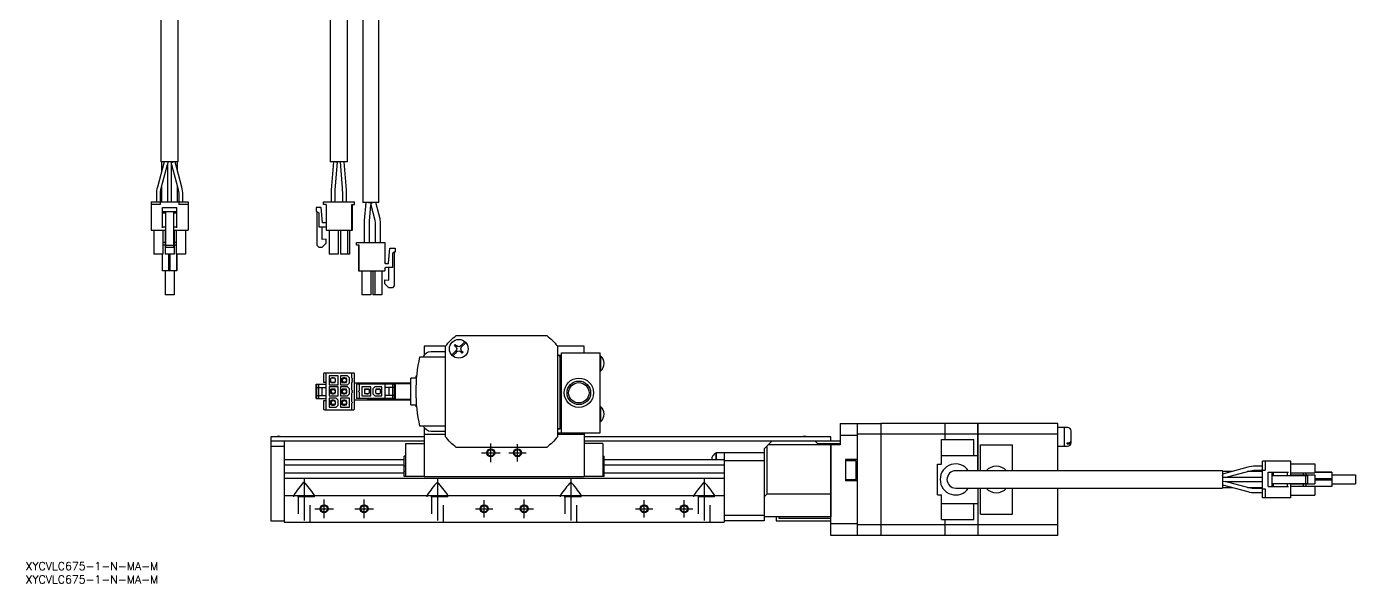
# Model space of a CAD drawing. Extents: x 0 to 1016, y -8 to 595.
# Drawn here: x 0.4 to 498.5, y -8 to 200.9 of the extents above; entities that cross this region are included whole.
import ezdxf

# ---------------------------------------------------------------- set-up
doc = ezdxf.new("R2010")
doc.units = 0
doc.header["$LTSCALE"] = 0.5
doc.linetypes.add('CENTER', pattern=[50.8, 31.75, -6.35, 6.35, -6.35])
doc.linetypes.add('DASHED', pattern=[19.05, 12.7, -6.35])
for name, color, linetype in [('MSM_CENTER', 1, 'CENTER'), ('MSM_CONTINUOUS', 7, 'CONTINUOUS'), ('MSM_DASHED', 4, 'DASHED'), ('MSM_NARROW', 5, 'CONTINUOUS'), ('MSM_PART_NUMBER', 7, 'CONTINUOUS')]:
    doc.layers.add(name, color=color, linetype=linetype)
doc.styles.get("Standard").update_dxf_attribs({"font": 'txt.shx', "height": 3, "bigfont": 'bigfont.shx'})

msp = doc.modelspace()

# ---------------------------------------------------------------- linework, layer by layer
at = {"layer": 'MSM_CENTER'}
for p, q in [((170.91, 41), (177.91, 41)), ((174.41, 37.5), (174.41, 44.5)), ((181.18, 41), (187.64, 41)), ((184.41, 37.77), (184.41, 44.23)), ((104.41, 31.5), (104.41, 13)), ((154.41, 31.5), (154.41, 13)), ((204.41, 31.5), (204.41, 13)), ((254.41, 31.5), (254.41, 13)), ((108.41, 20), (115.41, 20)), ((111.91, 16.5), (111.91, 23.5)), ((123.41, 20), (130.41, 20)), ((126.91, 16.5), (126.91, 23.5)), ((168.68, 20), (175.14, 20)), ((171.91, 16.77), (171.91, 23.23)), ((183.41, 20), (190.41, 20)), ((186.91, 16.5), (186.91, 23.5)), ((228.68, 20), (235.14, 20)), ((231.91, 16.77), (231.91, 23.23)), ((243.68, 20), (250.14, 20)), ((246.91, 16.77), (246.91, 23.23))]:
    msp.add_line(p, q, dxfattribs=at)
at = {"layer": 'MSM_CONTINUOUS'}
for p, q in [((50.75, 250.14), (50.75, 150.14)), ((57.25, 150.14), (57.25, 250.14)), ((114.16, 237.14), (114.16, 150.14)), ((120.66, 150.14), (120.66, 237.14)), ((126.41, 229.89), (126.41, 134.89)), ((132.41, 134.89), (132.41, 229.89)), ((51.97, 150.14), (49.43, 140.65)), ((57.25, 150.14), (50.75, 150.14)), ((51, 150.14), (51, 146.51)), ((53.25, 150.14), (53.25, 150.05)), ((53.36, 150.01), (53.25, 149.11)), ((54.75, 135.14), (54.75, 150.14)), ((55.04, 150.14), (54.75, 150.05)), ((58.57, 140.66), (56.03, 150.14)), ((57, 146.51), (57, 150.14)), ((120.66, 150.14), (114.16, 150.14)), ((115.41, 150.14), (114.62, 139.57)), ((116.11, 139.46), (116.91, 150.08)), ((116.16, 150.14), (116.91, 150.08)), ((116.91, 150.08), (116.88, 150.14)), ((117.91, 150.08), (118.68, 140.4)), ((120.25, 139.6), (119.41, 150.14)), ((50.88, 140.26), (53.25, 149.11)), ((53.25, 149.11), (53.25, 135.14)), ((54.75, 149.11), (57.12, 140.27)), ((50.82, 140.04), (50.88, 140.27)), ((51, 140.72), (51, 135.14)), ((57, 135.14), (57, 140.72)), ((118.68, 140.4), (118.79, 137.77)), ((47.1, 135.14), (60.9, 135.14)), ((47.1, 135.14), (47.1, 124.44)), ((49.05, 137.77), (49.05, 135.14)), ((50.5, 135.14), (50.5, 134.14)), ((50.55, 135.14), (50.55, 137.77)), ((57.45, 137.77), (57.45, 135.14)), ((57.5, 135.14), (57.5, 134.14)), ((58.95, 135.14), (58.95, 137.77)), ((60.9, 135.14), (60.9, 124.44)), ((111.71, 135.14), (123.31, 135.14)), ((111.71, 134.14), (111.71, 135.14)), ((114.59, 138.77), (114.59, 135.14)), ((116.09, 135.14), (116.09, 138.77)), ((118.79, 137.77), (118.79, 135.14)), ((120.29, 135.14), (120.29, 138.74)), ((123.31, 134.14), (123.31, 135.14)), ((132.41, 134.89), (126.41, 134.89)), ((127.56, 134.89), (126.9, 128.08)), ((128.56, 134.89), (129.56, 134.8)), ((129.42, 134.67), (130.26, 134.89)), ((129.42, 134.67), (129.47, 133.94)), ((129.55, 134.71), (129.56, 134.8)), ((132.89, 128.76), (131.29, 134.89)), ((50.5, 134.14), (47.1, 134.14)), ((51.3, 132.94), (56.7, 132.94)), ((51.3, 125.39), (51.3, 132.94)), ((51.3, 131.44), (56.7, 131.44)), ((51.3, 130.94), (52.5, 130.94)), ((52.5, 131.44), (52.5, 118.14)), ((55.5, 131.44), (55.5, 118.14)), ((55.5, 130.94), (56.7, 130.94)), ((56.7, 125.39), (56.7, 132.94)), ((60.9, 134.14), (57.5, 134.14)), ((110.82, 132.94), (108.91, 132.94)), ((108.91, 132.94), (108.91, 131.44)), ((108.91, 131.44), (109.21, 131.44)), ((109.21, 131.44), (109.21, 118.84)), ((109.21, 131.44), (109.91, 130.94)), ((109.91, 130.94), (109.91, 125.69)), ((111.31, 127.37), (110.82, 132.94)), ((112.71, 134.14), (111.71, 134.14)), ((112.71, 134.14), (112.71, 124.44)), ((122.31, 134.14), (123.31, 134.14)), ((122.31, 124.44), (122.31, 134.14)), ((122.56, 124.44), (122.56, 134.14)), ((128.89, 127.89), (129.47, 133.94)), ((129.47, 133.94), (130.96, 128.26)), ((51.3, 125.69), (52.5, 125.69)), ((55.5, 125.69), (56.7, 125.69)), ((109.91, 125.69), (112.41, 125.69)), ((111.21, 121.01), (111.21, 125.69)), ((112.41, 127.19), (111.51, 127.19)), ((126.9, 128.08), (126.89, 127.79)), ((126.89, 127.79), (126.89, 119.89)), ((128.89, 127.79), (128.89, 127.89)), ((128.89, 119.89), (128.89, 127.79)), ((130.96, 128.26), (131.09, 127.25)), ((131.09, 127.25), (131.09, 119.89)), ((133.09, 127.25), (132.89, 128.76)), ((133.09, 119.89), (133.09, 127.25)), ((47.1, 124.44), (52.5, 124.44)), ((48.1, 124.44), (48.1, 115.54)), ((51.5, 124.44), (51.5, 115.54)), ((52.3, 119.89), (51.5, 119.89)), ((52.3, 124.44), (52.3, 115.54)), ((55.5, 124.44), (60.9, 124.44)), ((55.7, 124.44), (55.7, 115.54)), ((56.5, 119.89), (55.7, 119.89)), ((56.5, 124.44), (56.5, 115.54)), ((59.9, 124.44), (59.9, 115.54)), ((112.71, 121.14), (111.21, 121.01)), ((111.21, 118.14), (112.71, 119.64)), ((112.71, 124.44), (122.56, 124.44)), ((112.71, 119.64), (112.71, 121.14)), ((113.81, 124.44), (113.81, 115.54)), ((117.21, 124.44), (117.21, 115.54)), ((118.01, 124.44), (118.01, 115.54)), ((120.66, 124.44), (120.66, 115.54)), ((121.41, 124.44), (121.41, 115.54)), ((124.11, 118.89), (124.11, 119.89)), ((124.11, 119.89), (134.71, 119.89)), ((134.71, 119.89), (134.71, 112.24)), ((134.71, 119.89), (134.71, 112.24)), ((51.5, 115.54), (48.1, 115.54)), ((51.3, 109.19), (51.3, 115.54)), ((52.3, 118.89), (51.5, 118.89)), ((55.7, 115.54), (52.3, 115.54)), ((52.5, 118.84), (55.5, 118.84)), ((52.5, 118.14), (55.5, 118.14)), ((53.75, 109.19), (53.75, 115.54)), ((54.25, 109.19), (54.25, 115.54)), ((56.5, 118.89), (55.7, 118.89)), ((59.9, 115.54), (56.5, 115.54)), ((56.7, 115.54), (56.7, 112.24)), ((56.7, 112.12), (56.7, 115.54)), ((56.7, 115.54), (56.7, 110.44)), ((56.7, 109.19), (56.7, 115.54)), ((109.21, 118.84), (109.91, 118.14)), ((109.91, 118.14), (111.21, 118.14)), ((117.21, 115.54), (113.81, 115.54)), ((121.41, 115.54), (118.01, 115.54)), ((125.11, 118.89), (124.11, 118.89)), ((124.86, 118.89), (124.86, 109.19)), ((125.11, 109.19), (125.11, 118.89)), ((136.11, 112.12), (136.6, 117.69)), ((136.6, 117.69), (138.51, 117.69)), ((138.21, 116.19), (137.51, 115.69)), ((138.21, 116.19), (137.51, 115.69)), ((137.51, 115.69), (137.51, 110.44)), ((137.51, 115.69), (137.51, 110.44)), ((138.51, 116.19), (138.21, 116.19)), ((138.21, 116.19), (138.21, 103.59)), ((138.21, 116.19), (138.21, 103.59)), ((138.51, 117.69), (138.51, 116.19)), ((138.51, 117.69), (138.51, 116.19)), ((56.7, 112.24), (56.7, 111.94)), ((56.7, 111.94), (56.7, 112.12)), ((56.7, 110.44), (56.7, 110.14)), ((56.7, 110.14), (56.7, 109.19)), ((134.71, 112.24), (134.71, 112.24)), ((134.71, 110.14), (134.71, 110.15)), ((134.71, 110.14), (134.71, 109.19)), ((134.71, 110.14), (134.71, 109.19)), ((135.01, 111.94), (135.91, 111.94)), ((137.51, 110.44), (135.01, 110.44)), ((136.21, 105.76), (136.21, 110.44)), ((56.7, 109.19), (51.3, 109.19)), ((52.3, 109.19), (52.3, 100.29)), ((55.7, 109.19), (55.7, 100.29)), ((55.7, 109.19), (55.7, 100.29)), ((55.7, 109.19), (55.7, 100.29)), ((56.7, 109.19), (56.7, 109.19)), ((124.86, 109.19), (134.71, 109.19)), ((126.01, 109.19), (126.01, 100.29)), ((129.41, 109.19), (129.41, 100.29)), ((129.41, 109.19), (129.41, 100.29)), ((130.21, 109.19), (130.21, 100.29)), ((130.96, 109.19), (130.96, 100.29)), ((133.61, 109.19), (133.61, 100.29)), ((133.61, 109.19), (133.61, 100.29)), ((134.71, 104.39), (134.71, 105.89)), ((134.71, 105.89), (136.21, 105.76)), ((134.71, 105.89), (136.21, 105.76)), ((55.7, 100.29), (52.3, 100.29)), ((129.41, 100.29), (126.01, 100.29)), ((133.61, 100.29), (130.21, 100.29)), ((136.21, 102.89), (134.71, 104.39)), ((137.51, 102.89), (136.21, 102.89)), ((138.21, 103.59), (137.51, 102.89)), ((138.21, 103.59), (137.51, 102.89)), ((161.44, 85), (195.38, 85)), ((149.41, 81), (149.41, 77.53)), ((157.43, 81), (149.41, 81)), ((157.41, 47.03), (157.41, 80.97)), ((160.75, 81.31), (161.1, 81.66)), ((161.35, 80.71), (160.75, 81.31)), ((161.1, 81.66), (161.7, 81.06)), ((163.12, 81.06), (164.7, 82.65)), ((165.06, 82.29), (163.47, 80.71)), ((209.41, 81), (199.41, 81)), ((199.41, 80.97), (199.41, 47.03)), ((209.41, 78.5), (209.41, 81)), ((147.84, 77), (157.41, 77)), ((151.99, 79), (157.41, 79)), ((159.76, 77.71), (160.69, 78.63)), ((161.04, 78.28), (160.12, 77.35)), ((160.69, 78.63), (161.35, 79.29)), ((161.7, 78.94), (161.04, 78.28)), ((163.72, 78.34), (163.12, 78.94)), ((163.47, 79.29), (164.07, 78.69)), ((164.07, 78.69), (163.72, 78.34)), ((200.41, 77), (199.41, 78)), ((200.91, 77.5), (199.41, 77.5)), ((200.41, 50), (200.41, 77)), ((200.91, 77), (200.41, 77)), ((200.91, 48.5), (200.91, 78.5)), ((200.91, 78.5), (215.41, 78.5)), ((215.41, 48.5), (215.41, 78.5)), ((215.57, 77.35), (215.41, 77.35)), ((215.57, 77.35), (215.57, 71.65)), ((111.71, 70.6), (111.71, 67.5)), ((123.01, 70.9), (112.01, 70.9)), ((112.71, 57.1), (112.71, 70.9)), ((117.21, 69.9), (113.81, 69.9)), ((113.81, 69.9), (113.81, 66.5)), ((117.21, 66.5), (117.21, 69.9)), ((118.01, 69.9), (118.01, 66.5)), ((120.66, 69.9), (118.01, 69.9)), ((121.41, 69.15), (120.66, 69.9)), ((122.31, 69), (122.31, 70.9)), ((123.31, 57.4), (123.31, 70.6)), ((146.41, 69), (146.41, 69.82)), ((146.7, 69.82), (146.41, 69.82)), ((200.91, 74.5), (200.41, 74.5)), ((200.91, 72), (200.41, 72)), ((215.41, 71.65), (215.57, 71.65)), ((108.91, 61.3), (108.91, 66.7)), ((108.91, 66.7), (112.71, 66.7)), ((109.21, 61.3), (109.21, 66.7)), ((109.21, 65.5), (112.71, 65.5)), ((109.91, 61.3), (109.91, 66.7)), ((111.21, 62.5), (111.21, 65.5)), ((111.71, 67.5), (112.71, 67.5)), ((113.81, 66.5), (117.21, 66.5)), ((113.81, 65.7), (113.81, 62.3)), ((117.21, 65.7), (113.81, 65.7)), ((114.96, 69), (114.46, 69)), ((114.46, 67.4), (114.46, 69)), ((115.84, 68.95), (114.46, 68.95)), ((114.46, 67.45), (115.84, 67.45)), ((114.46, 67.4), (114.96, 67.4)), ((114.46, 63.2), (114.46, 64.8)), ((114.96, 64.8), (114.46, 64.8)), ((114.96, 68.95), (114.96, 69.1)), ((115.46, 69.1), (114.96, 69.1)), ((114.96, 67.45), (114.96, 67.3)), ((114.96, 67.3), (115.46, 67.3)), ((114.96, 64.75), (114.96, 64.9)), ((115.46, 64.9), (114.96, 64.9)), ((115.46, 68.95), (115.46, 69.1)), ((116.11, 69), (115.46, 69)), ((115.46, 67.3), (115.46, 67.45)), ((115.46, 67.4), (116.11, 67.4)), ((115.46, 64.75), (115.46, 64.9)), ((116.11, 64.8), (115.46, 64.8)), ((116.21, 68.57), (115.84, 68.95)), ((115.84, 67.45), (116.21, 67.82)), ((116.11, 68.67), (116.11, 69)), ((116.11, 67.4), (116.11, 67.72)), ((116.11, 64.47), (116.11, 64.8)), ((116.21, 67.82), (116.21, 68.57)), ((117.21, 62.3), (117.21, 65.7)), ((118.01, 66.5), (120.66, 66.5)), ((118.01, 65.7), (118.01, 62.3)), ((120.66, 65.7), (118.01, 65.7)), ((118.66, 67.4), (118.66, 69)), ((119.16, 69), (118.66, 69)), ((120.04, 68.95), (118.66, 68.95)), ((118.82, 68.41), (118.66, 67.89)), ((118.66, 67.45), (120.04, 67.45)), ((118.66, 67.4), (119.16, 67.4)), ((119.16, 64.8), (118.66, 64.8)), ((118.66, 63.2), (118.66, 64.8)), ((119.66, 69.1), (119.16, 69.1)), ((119.16, 68.95), (119.16, 69.1)), ((119.16, 67.45), (119.16, 67.3)), ((119.16, 67.3), (119.66, 67.3)), ((119.66, 64.9), (119.16, 64.9)), ((119.16, 64.75), (119.16, 64.9)), ((119.66, 68.95), (119.66, 69.1)), ((120.31, 69), (119.66, 69)), ((119.66, 67.3), (119.66, 67.45)), ((119.66, 67.4), (120.31, 67.4)), ((119.66, 64.75), (119.66, 64.9)), ((120.31, 64.8), (119.66, 64.8)), ((120.41, 68.57), (120.04, 68.95)), ((120.04, 67.45), (120.31, 67.72)), ((120.12, 67.54), (120.25, 67.99)), ((120.31, 68.67), (120.31, 69)), ((120.31, 67.72), (120.41, 67.82)), ((120.31, 67.4), (120.31, 67.72)), ((120.31, 64.47), (120.31, 64.8)), ((120.41, 67.82), (120.41, 68.57)), ((120.66, 66.5), (121.41, 67.25)), ((121.41, 64.95), (120.66, 65.7)), ((121.41, 67.25), (121.41, 69.15)), ((121.41, 63.05), (121.41, 64.95)), ((122.31, 68.45), (122.31, 68.5)), ((122.31, 67.9), (122.31, 67.95)), ((122.31, 64.52), (122.31, 67.4)), ((123.31, 67.25), (144.41, 67.25)), ((124.11, 66.7), (124.11, 61.3)), ((138.51, 66.7), (124.11, 66.7)), ((125.11, 66.7), (125.11, 64.25)), ((126.01, 65.7), (126.01, 62.3)), ((129.41, 65.7), (126.01, 65.7)), ((127.76, 64.8), (127.11, 64.8)), ((127.11, 64.8), (127.11, 64.47)), ((128.26, 64.9), (127.76, 64.9)), ((127.76, 64.9), (127.76, 64.75)), ((128.26, 64.9), (128.26, 64.75)), ((128.76, 64.8), (128.26, 64.8)), ((128.76, 64.8), (128.76, 63.2)), ((129.41, 67), (144.41, 67)), ((129.41, 62.3), (129.41, 65.7)), ((130.96, 65.7), (130.21, 64.95)), ((130.21, 64.95), (130.21, 63.05)), ((133.61, 65.7), (130.96, 65.7)), ((131.96, 64.8), (131.31, 64.8)), ((131.31, 64.8), (131.31, 64.47)), ((132.46, 64.9), (131.96, 64.9)), ((131.96, 64.9), (131.96, 64.75)), ((132.41, 67), (132.41, 67.25)), ((132.46, 64.9), (132.46, 64.75)), ((132.96, 64.8), (132.46, 64.8)), ((132.96, 64.8), (132.96, 63.2)), ((133.61, 62.3), (133.61, 65.7)), ((134.41, 66.7), (134.41, 67)), ((134.71, 66.7), (134.71, 61.3)), ((138.21, 65.5), (134.71, 65.5)), ((136.21, 65.5), (136.21, 62.5)), ((137.51, 66.7), (137.51, 61.3)), ((138.21, 66.7), (138.21, 61.3)), ((138.51, 66.7), (138.51, 61.3)), ((144.41, 59), (144.41, 69)), ((146.62, 69), (144.41, 69)), ((108.91, 61.3), (112.71, 61.3)), ((109.21, 62.5), (112.71, 62.5)), ((111.71, 60.5), (111.71, 57.4)), ((112.71, 60.5), (111.71, 60.5)), ((113.81, 62.3), (117.21, 62.3)), ((116.46, 61.5), (113.81, 61.5)), ((113.81, 61.5), (113.81, 58.1)), ((115.84, 64.75), (114.46, 64.75)), ((114.46, 63.25), (115.84, 63.25)), ((114.46, 63.2), (114.96, 63.2)), ((114.96, 60.6), (114.46, 60.6)), ((114.46, 59), (114.46, 60.6)), ((115.84, 60.55), (114.46, 60.55)), ((114.61, 60), (114.77, 60.55)), ((114.96, 63.25), (114.96, 63.1)), ((114.96, 63.1), (115.46, 63.1)), ((115.46, 60.7), (114.96, 60.7)), ((114.96, 60.55), (114.96, 60.7)), ((115.46, 63.1), (115.46, 63.25)), ((115.46, 63.2), (116.11, 63.2)), ((115.46, 60.55), (115.46, 60.7)), ((116.11, 60.6), (115.46, 60.6)), ((116.21, 64.37), (115.84, 64.75)), ((115.84, 63.25), (116.21, 63.62)), ((116.11, 60.27), (115.84, 60.55)), ((116.21, 60.14), (116.06, 59.6)), ((116.11, 63.2), (116.11, 63.52)), ((116.11, 60.27), (116.11, 60.6)), ((116.21, 60.17), (116.11, 60.27)), ((116.21, 63.62), (116.21, 64.37)), ((116.21, 59.42), (116.21, 60.17)), ((117.21, 60.75), (116.46, 61.5)), ((117.21, 58.85), (117.21, 60.75)), ((118.01, 62.3), (120.66, 62.3)), ((118.01, 61.5), (118.01, 58.1)), ((121.41, 61.5), (118.01, 61.5)), ((120.04, 64.75), (118.66, 64.75)), ((118.66, 64.75), (118.74, 64.75)), ((118.66, 63.25), (120.04, 63.25)), ((118.66, 63.25), (118.74, 63.25)), ((118.66, 63.2), (119.16, 63.2)), ((119.16, 60.6), (118.66, 60.6)), ((118.66, 59), (118.66, 60.6)), ((120.04, 60.55), (118.66, 60.55)), ((118.82, 59.59), (118.66, 60.11)), ((119.16, 63.25), (119.16, 63.1)), ((119.16, 63.1), (119.66, 63.1)), ((119.66, 60.7), (119.16, 60.7)), ((119.16, 60.55), (119.16, 60.7)), ((119.66, 63.1), (119.66, 63.25)), ((119.66, 63.2), (120.31, 63.2)), ((119.66, 60.55), (119.66, 60.7)), ((120.31, 60.6), (119.66, 60.6)), ((120.41, 64.37), (120.04, 64.75)), ((120.04, 63.25), (120.41, 63.62)), ((120.41, 60.17), (120.04, 60.55)), ((120.12, 60.46), (120.25, 60.01)), ((120.31, 63.2), (120.31, 63.52)), ((120.31, 60.27), (120.31, 60.6)), ((120.41, 63.62), (120.41, 64.37)), ((120.41, 59.42), (120.41, 60.17)), ((120.66, 62.3), (121.41, 63.05)), ((121.41, 58.1), (121.41, 61.5)), ((122.31, 63.97), (122.31, 64.02)), ((122.31, 60.05), (122.31, 63.47)), ((144.41, 60.75), (123.31, 60.75)), ((138.51, 61.3), (124.11, 61.3)), ((125.11, 63.75), (125.11, 61.3)), ((126.01, 62.3), (129.41, 62.3)), ((127.39, 64.75), (127.01, 64.37)), ((127.01, 64.37), (127.01, 63.62)), ((127.01, 63.62), (127.39, 63.25)), ((127.11, 63.52), (127.11, 63.2)), ((127.11, 63.2), (127.76, 63.2)), ((128.76, 64.75), (127.39, 64.75)), ((127.39, 63.25), (128.76, 63.25)), ((127.76, 63.25), (127.76, 63.1)), ((127.76, 63.1), (128.26, 63.1)), ((128.26, 63.1), (128.26, 63.25)), ((128.26, 63.2), (128.76, 63.2)), ((144.41, 61), (129.41, 61)), ((130.21, 63.05), (130.96, 62.3)), ((130.96, 62.3), (133.61, 62.3)), ((131.59, 64.75), (131.21, 64.37)), ((131.21, 64.37), (131.21, 63.62)), ((131.21, 63.62), (131.59, 63.25)), ((131.31, 63.52), (131.31, 63.2)), ((131.31, 63.2), (131.96, 63.2)), ((132.96, 64.75), (131.59, 64.75)), ((131.59, 63.25), (132.96, 63.25)), ((131.96, 63.25), (131.96, 63.1)), ((131.96, 63.1), (132.46, 63.1)), ((132.41, 60.75), (132.41, 61)), ((132.46, 63.1), (132.46, 63.25)), ((132.46, 63.2), (132.96, 63.2)), ((134.41, 61), (134.41, 61.3)), ((138.21, 62.5), (134.71, 62.5)), ((112.01, 57.1), (123.01, 57.1)), ((113.81, 58.1), (116.46, 58.1)), ((114.46, 59.05), (115.84, 59.05)), ((114.46, 59), (114.96, 59)), ((114.96, 59.05), (114.96, 58.9)), ((114.96, 58.9), (115.46, 58.9)), ((115.46, 58.9), (115.46, 59.05)), ((115.46, 59), (116.11, 59)), ((115.84, 59.05), (116.21, 59.42)), ((116.11, 59), (116.11, 59.32)), ((116.46, 58.1), (117.21, 58.85)), ((118.01, 58.1), (121.41, 58.1)), ((118.66, 59.05), (120.04, 59.05)), ((118.66, 59), (119.16, 59)), ((119.16, 59.05), (119.16, 58.9)), ((119.16, 58.9), (119.66, 58.9)), ((119.66, 58.9), (119.66, 59.05)), ((119.66, 59), (120.31, 59)), ((120.04, 59.05), (120.31, 59.32)), ((120.31, 59.32), (120.41, 59.42)), ((120.31, 59), (120.31, 59.32)), ((122.31, 57.1), (122.31, 59.55)), ((144.41, 59), (146.62, 59)), ((146.41, 58.18), (146.41, 59)), ((146.41, 58.18), (146.7, 58.18)), ((200.91, 58), (200.41, 58)), ((200.91, 55.5), (200.41, 55.5)), ((215.57, 58.35), (215.41, 58.35)), ((215.57, 58.35), (215.57, 52.65)), ((157.41, 51), (147.84, 51)), ((149.41, 50.47), (149.41, 32)), ((199.41, 50.1), (200.41, 50.1)), ((199.41, 50), (200.41, 50)), ((200.91, 53), (200.41, 53)), ((215.41, 52.65), (215.57, 52.65)), ((305.41, 52), (305.41, 44)), ((305.41, 52), (320.61, 52)), ((311.91, 10), (311.91, 52)), ((320.61, 52), (320.61, 10)), ((320.66, 51.95), (320.61, 51.95)), ((320.66, 52), (320.66, 10)), ((344.61, 52), (320.66, 52)), ((344.61, 52), (344.61, 46)), ((344.66, 51.95), (344.61, 51.95)), ((344.66, 52), (344.66, 46)), ((356.91, 52), (344.66, 52)), ((356.91, 34.25), (356.91, 52)), ((356.96, 51.95), (356.91, 51.95)), ((356.96, 52), (356.96, 34.25)), ((386.91, 52), (356.96, 52)), ((386.91, 34.25), (386.91, 52)), ((389.41, 50.5), (386.91, 50.5)), ((389.41, 43.5), (389.41, 50.5)), ((389.46, 50.45), (389.41, 50.45)), ((389.46, 43.5), (389.46, 50.5)), ((390.61, 50.5), (389.46, 50.5)), ((91.91, 47), (91.91, 45.6)), ((149.41, 47), (91.91, 47)), ((91.91, 45.6), (92.01, 45.5)), ((91.91, 45.5), (149.41, 45.5)), ((91.91, 45.5), (91.91, 15.5)), ((96.91, 45.5), (96.91, 15)), ((149.41, 48), (157.41, 48)), ((157.41, 49), (151.99, 49)), ((199.41, 48.5), (215.41, 48.5)), ((199.41, 48), (209.41, 48)), ((209.41, 48.5), (209.41, 32)), ((301.91, 47), (209.41, 47)), ((209.41, 45.5), (305.41, 45.5)), ((276.91, 42.5), (279.91, 45.5)), ((295.91, 45.5), (296.91, 44.5)), ((301.81, 45.5), (301.91, 45.6)), ((301.91, 45.6), (301.91, 47)), ((311.91, 47.5), (305.41, 47.5)), ((320.61, 47.97), (311.91, 47.97)), ((320.66, 47.71), (320.61, 47.71)), ((344.61, 47.97), (320.66, 47.97)), ((343.41, 36.78), (343.41, 46)), ((343.41, 46), (355.41, 46)), ((344.66, 47.71), (344.61, 47.71)), ((356.91, 47.97), (344.66, 47.97)), ((355.41, 40), (355.41, 46)), ((356.96, 47.71), (356.91, 47.71)), ((386.91, 47.97), (356.96, 47.97)), ((391.91, 44.8), (391.91, 49.2)), ((91.91, 43.5), (96.91, 43.5)), ((142.41, 44.5), (149.41, 44.5)), ((142.41, 44.5), (142.41, 32.1)), ((195.38, 43), (161.44, 43)), ((216.41, 44.5), (209.41, 44.5)), ((216.41, 44.5), (216.41, 32.1)), ((258.71, 40.86), (258.71, 38.5)), ((258.91, 40.86), (258.71, 40.86)), ((276.91, 41), (258.91, 41)), ((258.91, 41), (258.91, 38.5)), ((261.91, 41), (261.91, 15)), ((276.91, 42.5), (276.91, 15.5)), ((277.91, 43.5), (277.91, 25.5)), ((301.81, 44), (278.41, 44)), ((296.91, 44.5), (305.41, 44.5)), ((301.82, 44.01), (301.81, 44)), ((301.81, 44), (301.81, 25.5)), ((301.82, 44.01), (301.82, 44.5)), ((301.82, 44.01), (301.91, 43.97)), ((301.91, 10), (301.91, 44.5)), ((305.41, 44), (301.91, 44)), ((343.41, 40), (356.91, 40)), ((357.91, 34.25), (357.91, 44)), ((357.91, 44), (369.91, 44)), ((369.91, 34.25), (369.91, 44)), ((386.91, 43.5), (389.41, 43.5)), ((389.41, 43.55), (389.46, 43.55)), ((389.46, 43.5), (390.61, 43.5)), ((390.41, 44.71), (390.61, 44.71)), ((390.41, 44.35), (390.41, 44.71)), ((390.41, 44.35), (390.61, 44.35)), ((96.91, 38.5), (141.91, 38.5)), ((96.91, 36.54), (141.91, 36.54)), ((142.41, 39.7), (141.91, 39.7)), ((141.91, 32.1), (141.91, 39.7)), ((142.41, 36.02), (141.91, 36.02)), ((216.41, 39.7), (216.91, 39.7)), ((216.41, 36.02), (216.91, 36.02)), ((216.91, 32.1), (216.91, 39.7)), ((216.91, 38.5), (261.91, 38.5)), ((216.91, 36.54), (261.91, 36.54)), ((257.26, 39.21), (257.26, 38.5)), ((276.91, 38), (261.91, 38)), ((311.91, 38.5), (307.41, 38.5)), ((307.41, 38.5), (307.41, 30.5)), ((311.41, 38), (307.41, 38)), ((311.41, 31), (311.41, 38)), ((341.91, 25.22), (341.91, 36.78)), ((341.91, 36.78), (343.41, 36.78)), ((458.14, 35.57), (448.66, 33.03)), ((463.66, 35.95), (461.03, 35.95)), ((474.36, 37.9), (463.66, 37.9)), ((463.66, 24.1), (463.66, 37.9)), ((464.66, 37.9), (464.66, 34.5)), ((474.36, 32.5), (474.36, 37.9)), ((474.36, 36.9), (483.26, 36.9)), ((483.26, 36.9), (483.26, 33.5)), ((96.91, 33.46), (141.91, 33.46)), ((96.91, 31.5), (261.91, 31.5)), ((142.41, 33.98), (141.91, 33.98)), ((149.41, 32.1), (141.91, 32.1)), ((209.41, 32), (149.41, 32)), ((216.91, 32.1), (209.41, 32.1)), ((216.41, 33.98), (216.91, 33.98)), ((216.91, 33.46), (261.91, 33.46)), ((307.41, 31), (311.41, 31)), ((311.91, 30.5), (307.41, 30.5)), ((448.66, 34.25), (348.66, 34.25)), ((448.66, 34.25), (448.66, 27.75)), ((452.29, 34), (448.66, 34)), ((448.66, 32.04), (448.75, 31.75)), ((463.66, 31.75), (448.66, 31.75)), ((448.66, 30.25), (448.75, 30.25)), ((448.79, 30.36), (449.69, 30.25)), ((449.69, 31.75), (458.53, 34.12)), ((449.69, 30.25), (463.66, 30.25)), ((458.54, 27.88), (449.69, 30.25)), ((463.66, 34), (458.08, 34)), ((461.03, 34.45), (463.66, 34.45)), ((463.66, 34.5), (464.66, 34.5)), ((465.86, 28.3), (465.86, 33.7)), ((465.86, 33.7), (473.41, 33.7)), ((467.36, 28.3), (467.36, 33.7)), ((467.36, 32.5), (480.66, 32.5)), ((467.86, 32.5), (467.86, 33.7)), ((473.11, 32.5), (473.11, 33.7)), ((474.36, 33.5), (483.26, 33.5)), ((474.36, 32.7), (483.26, 32.7)), ((478.91, 33.5), (478.91, 32.7)), ((479.91, 33.5), (479.91, 32.7)), ((479.96, 29.5), (479.96, 32.5)), ((480.66, 29.5), (480.66, 32.5)), ((483.26, 33.7), (486.56, 33.7)), ((486.68, 33.7), (483.26, 33.7)), ((483.26, 33.7), (488.36, 33.7)), ((489.61, 33.7), (483.26, 33.7)), ((483.26, 32.7), (483.26, 29.3)), ((489.61, 31.25), (483.26, 31.25)), ((489.61, 30.75), (483.26, 30.75)), ((486.56, 33.7), (486.86, 33.7)), ((486.86, 33.7), (486.68, 33.7)), ((488.36, 33.7), (488.66, 33.7)), ((488.66, 33.7), (489.61, 33.7)), ((489.61, 33.7), (489.61, 33.7)), ((489.61, 33.7), (489.61, 28.3)), ((489.61, 32.7), (498.51, 32.7)), ((489.61, 32.7), (498.51, 32.7)), ((489.61, 32.7), (498.51, 32.7)), ((498.51, 32.7), (498.51, 29.3)), ((96.91, 25), (261.91, 25)), ((100.67, 25), (100.51, 25.13)), ((108.15, 25), (108.31, 25.13)), ((150.67, 25), (150.51, 25.13)), ((158.15, 25), (158.31, 25.13)), ((200.67, 25), (200.51, 25.13)), ((208.15, 25), (208.31, 25.13)), ((250.67, 25), (250.51, 25.13)), ((258.15, 25), (258.31, 25.13)), ((276.91, 24.5), (277.91, 25.5)), ((301.81, 25.5), (277.91, 25.5)), ((301.81, 25.5), (301.82, 25.49)), ((301.82, 25.49), (301.91, 25.53)), ((301.82, 25.49), (301.82, 17.01)), ((341.91, 25.22), (343.41, 25.22)), ((343.41, 16), (343.41, 25.22)), ((348.66, 27.75), (448.66, 27.75)), ((356.91, 27.75), (356.91, 10)), ((356.96, 27.75), (356.96, 10)), ((357.91, 18), (357.91, 27.75)), ((369.91, 18), (369.91, 27.75)), ((386.91, 10), (386.91, 27.75)), ((448.66, 28.97), (458.15, 26.43)), ((448.66, 28), (452.29, 28)), ((458.08, 28), (463.66, 28)), ((458.76, 27.82), (458.53, 27.88)), ((463.66, 27.55), (461.03, 27.55)), ((461.03, 26.05), (463.66, 26.05)), ((463.66, 27.5), (464.66, 27.5)), ((464.66, 27.5), (464.66, 24.1)), ((465.86, 28.3), (473.41, 28.3)), ((467.36, 29.5), (480.66, 29.5)), ((467.86, 28.3), (467.86, 29.5)), ((473.11, 28.3), (473.11, 29.5)), ((474.36, 24.1), (474.36, 29.5)), ((474.36, 29.3), (483.26, 29.3)), ((474.36, 28.5), (483.26, 28.5)), ((474.36, 25.1), (483.26, 25.1)), ((478.91, 29.3), (478.91, 28.5)), ((479.91, 29.3), (479.91, 28.5)), ((483.26, 28.5), (483.26, 25.1)), ((489.61, 28.3), (483.26, 28.3)), ((489.61, 29.3), (498.51, 29.3)), ((343.41, 22), (356.91, 22)), ((355.41, 16), (355.41, 22)), ((474.36, 24.1), (463.66, 24.1)), ((91.91, 15.5), (96.91, 15.5)), ((96.91, 15), (261.91, 15)), ((276.91, 17.5), (261.91, 17.5)), ((276.91, 15.5), (261.91, 15.5)), ((301.81, 17), (276.91, 17)), ((281.41, 17), (281.41, 15.5)), ((281.41, 15.5), (301.91, 15.5)), ((282.41, 17), (282.41, 16.5)), ((282.41, 16.5), (301.91, 16.5)), ((301.82, 17.01), (301.81, 17)), ((301.91, 17.1), (301.82, 17.01)), ((343.41, 16), (355.41, 16)), ((344.61, 16), (344.61, 10)), ((344.66, 16), (344.66, 10)), ((357.91, 18), (369.91, 18)), ((301.91, 14.5), (311.91, 14.5)), ((320.61, 10), (301.91, 10)), ((320.61, 14.03), (311.91, 14.03)), ((320.66, 14.29), (320.61, 14.29)), ((320.66, 10.05), (320.61, 10.05)), ((344.61, 14.03), (320.66, 14.03)), ((344.61, 10), (320.66, 10)), ((344.66, 14.29), (344.61, 14.29)), ((344.66, 10.05), (344.61, 10.05)), ((356.91, 14.03), (344.66, 14.03)), ((356.91, 10), (344.66, 10)), ((356.96, 14.29), (356.91, 14.29)), ((356.96, 10.05), (356.91, 10.05)), ((386.91, 14.03), (356.96, 14.03)), ((386.91, 10), (356.96, 10))]:
    msp.add_line(p, q, dxfattribs=at)
for centre, radius in [((162.41, 80), 3.5), ((119.54, 68.2), 0.75), ((207.41, 63.5), 5.5), ((207.41, 63.5), 4.42), ((207.41, 63.5), 3.82), ((115.34, 64), 0.75), ((115.34, 59.8), 0.75), ((119.54, 64), 0.75), ((119.54, 59.8), 0.75), ((174.41, 41), 1.23), ((184.41, 41), 1.23), ((111.91, 20), 1.23), ((126.91, 20), 1.23), ((171.91, 20), 1.23), ((186.91, 20), 1.23), ((231.91, 20), 1.23), ((246.91, 20), 1.23)]:
    msp.add_circle(centre, radius, dxfattribs=at)
for centre, radius, start, end in [((51.68, 145.52), 4.79, 69.3932, 74.5796), ((53.03, 158.44), 8.64, 281.4468, 286.3187), ((117.99, 150.08), 0.0773, 129.0479, 179.5838), ((60.16, 137.78), 11.11, 165, 180.006), ((47.8, 137.77), 11.15, 359.9911, 15.0006), ((125.34, 138.77), 10.75, 175.7108, 180), ((109.54, 138.74), 10.75, 360, 4.548), ((135.01, 112.24), 0.3, 180, 270), ((135.01, 110.14), 0.3, 90, 180), ((135.91, 112.14), 0.2, 270, 355), ((213.21, 74.5), 3.7, 0, 50.3692), ((112.01, 70.6), 0.3, 90, 180), ((123.01, 70.6), 0.3, 360, 90), ((213.21, 74.5), 3.7, 309.6308, 0), ((129.41, 64), 3, 64.1588, 115.8426), ((129.41, 64), 3, 244.1588, 295.8426), ((112.01, 57.4), 0.3, 180, 270), ((123.01, 57.4), 0.3, 270, 360), ((213.21, 55.5), 3.7, 0, 50.3692), ((213.21, 55.5), 3.7, 309.6308, 0), ((390.61, 49.2), 1.3, 0, 90), ((94.9, 44.2), 3, 90, 111.04), ((94.92, 44.2), 3, 68.96, 90), ((291.9, 44.2), 3, 89.8556, 111.04), ((291.92, 44.2), 3, 68.96, 90.1444), ((390.63, 46.32), 1.61, 269.2584, 304.7863), ((391.02, 45.35), 0.891, 298.7486, 355.0367), ((391.1, 45.67), 0.809, 303.6126, 357.2927), ((260.28, 38.02), 3.25, 118.9402, 158.4426), ((390.61, 44.8), 1.3, 270, 360), ((390.63, 46.02), 1.66, 269.4455, 299.7231), ((348.66, 31), 5.82, 33.9465, 326.0534), ((363.91, 31), 5, 40.5416, 139.4584), ((461.03, 24.8), 11.15, 89.9911, 105.0006), ((126.84, 8.04), 31.38, 135.6092, 147.0188), ((81.98, 8.04), 31.38, 32.9812, 44.3908), ((176.84, 8.04), 31.38, 135.6092, 147.0188), ((131.98, 8.04), 31.38, 32.9812, 44.3908), ((226.84, 8.04), 31.38, 135.6092, 147.0188), ((181.98, 8.04), 31.38, 32.9812, 44.3908), ((276.84, 8.04), 31.38, 135.6092, 147.0188), ((231.98, 8.04), 31.38, 32.9812, 44.3908), ((348.66, 31), 3.25, 90, 270), ((443.74, 30.87), 5.17, 9.8115, 17.9539), ((453.28, 28.68), 4.79, 159.3932, 164.5796), ((363.91, 31), 5, 220.5416, 319.4584), ((461.03, 37.16), 11.11, 255, 270.006)]:
    msp.add_arc(centre, radius, start, end, dxfattribs=at)
at = {"layer": 'MSM_CONTINUOUS', "extrusion": (0, 0, -1)}
for centre, radius, start, end in [((-60.16, 137.78), 9.61, 359.9909, 15.0002), ((-60.21, 137.77), 9.66, 359.995, 13.4337), ((-47.8, 137.77), 9.65, 165.0035, 180.008), ((-125.34, 138.77), 9.25, 0, 4.2892), ((-111.51, 127.39), 0.2, 270, 355), ((-112.41, 127.49), 0.3, 180, 270), ((-112.41, 125.39), 0.3, 90, 180), ((-135.01, 112.24), 0.3, 270, 0), ((-135.01, 112.24), 0.3, 270, 0), ((-135.01, 110.14), 0.3, 0, 90), ((-135.01, 110.14), 0.3, 0, 90), ((-178.41, 64), 27, 38.9424, 51.0576), ((-178.41, 64), 27, 128.9424, 141.0576), ((-160.64, 80), 1, 135, 225), ((-162.41, 81.77), 1, 225, 315), ((-164.18, 80), 1, 315, 45), ((-206.41, 64), 60, 347.4867, 12.5133), ((-151.99, 76), 3, 19.4712, 90), ((-162.41, 78.23), 1, 45, 135), ((-122.31, 68.75), 0.25, 90, 270), ((-122.31, 68.2), 0.25, 90, 270), ((-122.31, 67.65), 0.25, 90, 270), ((-122.31, 64.27), 0.25, 90, 270), ((-122.31, 63.72), 0.25, 90, 270), ((-122.31, 59.8), 0.25, 90, 270), ((-125.11, 64), 0.25, 269.9993, 89.9993), ((-127.89, 64), 1, 131.4089, 151.0443), ((-127.89, 64), 1, 208.9543, 228.5897), ((-132.09, 64), 1, 131.4089, 151.0443), ((-132.09, 64), 1, 208.9543, 228.5897), ((-151.99, 52), 3, 270, 340.5288), ((-178.41, 64), 27, 308.9424, 321.0576), ((-178.41, 64), 27, 218.9424, 231.0576), ((-461.03, 24.8), 9.65, 75.0035, 90.008), ((-461.02, 37.16), 9.61, 269.9909, 285.0002), ((-461.03, 37.21), 9.66, 269.995, 283.4337)]:
    msp.add_arc(centre, radius, start, end, dxfattribs=at)
at = {"layer": 'MSM_DASHED'}
for p, q in [((100.51, 24.5), (100.51, 25.13)), ((108.31, 24.5), (108.31, 25.13)), ((150.51, 24.5), (150.51, 25.13)), ((158.31, 24.5), (158.31, 25.13)), ((200.51, 24.5), (200.51, 25.13)), ((208.31, 24.5), (208.31, 25.13)), ((250.51, 24.5), (250.51, 25.13)), ((258.31, 24.5), (258.31, 25.13)), ((108.31, 24.5), (100.51, 24.5)), ((102.16, 24.5), (102.16, 15)), ((106.66, 15), (106.66, 24.5)), ((158.31, 24.5), (150.51, 24.5)), ((152.16, 24.5), (152.16, 15)), ((156.66, 15), (156.66, 24.5)), ((208.31, 24.5), (200.51, 24.5)), ((202.16, 24.5), (202.16, 15)), ((206.66, 15), (206.66, 24.5)), ((258.31, 24.5), (250.51, 24.5)), ((252.16, 24.5), (252.16, 15)), ((256.66, 15), (256.66, 24.5))]:
    msp.add_line(p, q, dxfattribs=at)
at = {"layer": 'MSM_NARROW'}
for centre in [(174.41, 41), (184.41, 41), (111.91, 20), (126.91, 20), (171.91, 20), (186.91, 20), (231.91, 20), (246.91, 20)]:
    msp.add_circle(centre, 1.5, dxfattribs=at)

# ---------------------------------------------------------------- texts
at = {"layer": 'MSM_PART_NUMBER'}
for p in [(0, -3), (0, -8)]:
    msp.add_text('XYCVLC675-1-N-MA-M', height=3, dxfattribs=at).set_placement(p)

doc.saveas('drawing.dxf')
